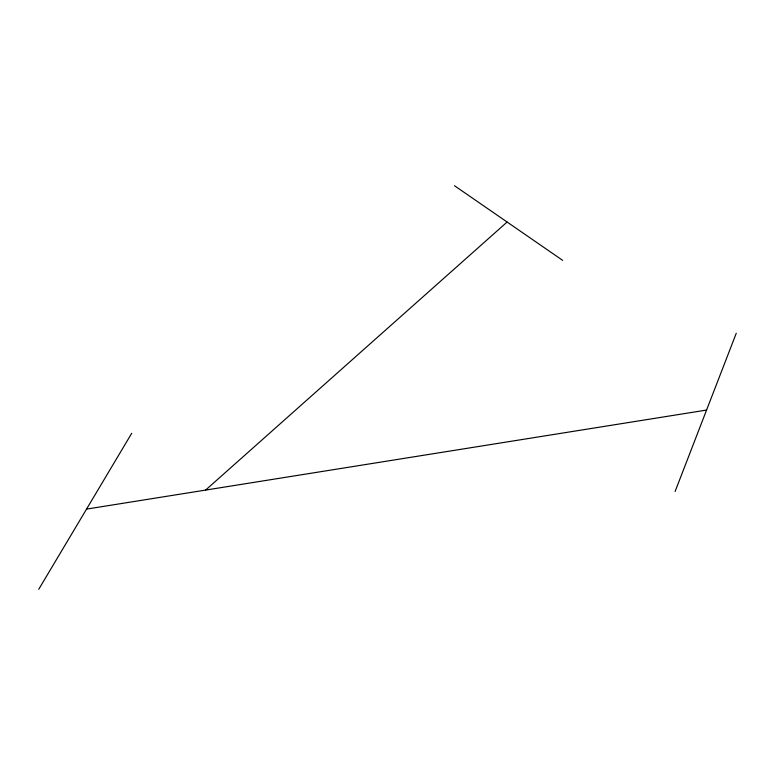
<?xml version="1.0" encoding="UTF-8"?>
<svg xmlns="http://www.w3.org/2000/svg" width="775" height="775" viewBox="0 0 775 775"><rect width="100%" height="100%" fill="white"/><g stroke="black" fill="none" stroke-linecap="round" stroke-linejoin="round"><path stroke-width="1.16" d="M675.093 491.515L736.25 333.279M38.75 589.291L131.711 433.302M205.598 490.091L507.112 222.028M86.538 509.107L706.577 410.062M454.479 185.709L562.679 260.371"/></g></svg>
